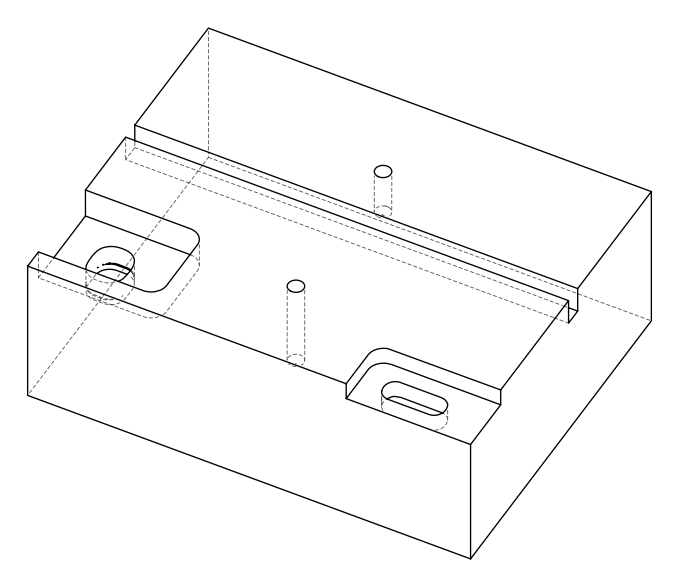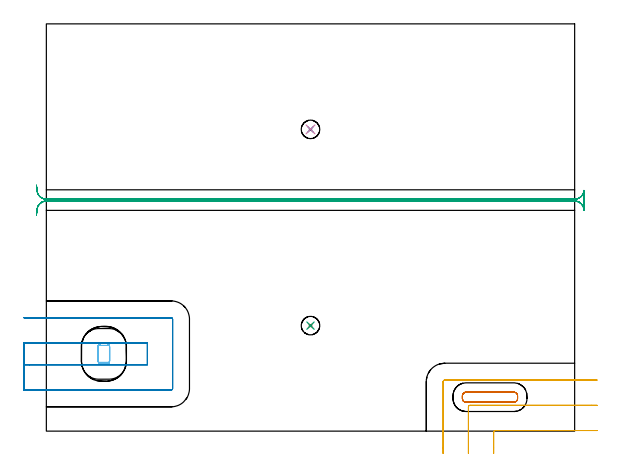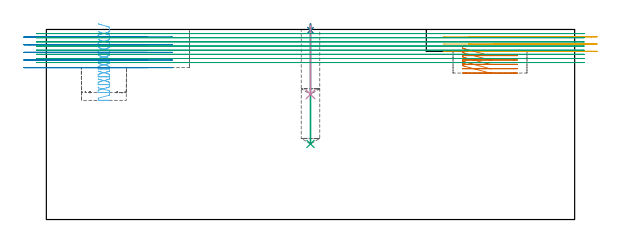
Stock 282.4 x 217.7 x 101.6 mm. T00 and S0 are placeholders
(PLAN: 9 operations, 5 tool changes, 19 min)
(1 SPOT_DRILL | STEP1POCKET | NXT0321_9005460120000 | 0.03 min | 2 mm3)
(2 SPOT_DRILL_1 | STEP1POCKET_1 | NXT0321_9005460120000 | 0.03 min | 1 mm3)
(3 DRILL_BLIND_HOLE_INTO_CENTER | STEP1POCKET | UGT0301_494 | 0.25 min | 4546 mm3)
(4 DRILL_BLIND_HOLE_INTO_CENTER_1 | STEP1POCKET_1 | UGT0301_494 | 0.15 min | 2510 mm3)
(5 MILL_CORNER_NOTCH_RECTANGULAR | CORNER_NOTCH_RECTANGULAR | UGT0201_100 | Follow Part, ap 4.5, ae 75% | 1.89 min | 33438 mm3)
(6 MILL_RECTANGULAR_POCKET | POCKET_RECTANGULAR_STRAIGHT | UGT0201_100 | Follow Part, ap 4.5, ae 75% | 1.59 min | 22758 mm3)
(7 MILL_RECTANGULAR_POCKET_1 | POCKET_RECTANGULAR_STRAIGHT_1 | NXT0201_013 | Follow Part, ap 2.5, ae 75% | 1.1 min | 6539 mm3)
(8 MILL_SLOT | SLOT_PARTIAL_RECTANGULAR | UGT0201_100 | Follow Part, ap 4.5, ae 75% | 4.04 min | 75178 mm3)
(9 MILL_RECTANGULAR_SLOT | SLOT_RECTANGULAR | NXT0201_013 | Follow Part, ap 2.5, ae 75% | 9.89 min | 54978 mm3)
(TOOL NXT0321_9005460120000 | NC Spot Drill, 142deg, 12mm, Carbide, Uncoated | D12 PA142 FL30 Z2)
(TOOL UGT0301_494 | Carbide Drill 9.9 mm | D9.9 PA118 FL87 Z2)
(TOOL UGT0201_100 | End Mill 18 mm | D18 FL22 Z2)
(TOOL NXT0201_013 | ENDMILL 10mm | D10 FL30 Z4)
(OP 1 SPOT_DRILL)
G17 G21 G94 G90
T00 M6
G54
G17 G0 G90 X141.2 Y56.4 S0 M3
G43 Z111.6 H0
G94 G81 G98 Z101.174 F250. R104.6
G80
M5
M2
(OP 2 SPOT_DRILL_1)
G17 G21 G94 G90
T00 M6
G54
G17 G0 G90 X141.2 Y161.3 S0 M3
G43 Z111.6 H0
G94 G81 G98 Z101.174 F250. R104.6
G80
M5
M2
(OP 3 DRILL_BLIND_HOLE_INTO_CENTER)
G17 G21 G94 G90
T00 M6
G54
G17 G0 G90 X141.2 Y56.4 S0 M3
G43 Z111.6 H0
G94 G81 G98 Z40.4 F250. R103.6
G80
M5
M2
(OP 4 DRILL_BLIND_HOLE_INTO_CENTER_1)
G17 G21 G94 G90
T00 M6
G54
G17 G0 G90 X141.2 Y161.3 S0 M3
G43 Z111.6 H0
G94 G81 G98 Z66.9 F250. R103.6
G80
M5
M2
(OP 5 MILL_CORNER_NOTCH_RECTANGULAR)
G17 G21 G94 G90
T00 M6
G54
G17 G0 G90 X294.4 Y0.3 S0 M3
G43 Z111.6 H0
Z97.7
G94 G1 X291.4 F250.
X239.996 F500.
G3 X239.1 Y-0.596 R0.9
G1 Y-9.
Y-12. F250.
G0 Z111.6
X294.4 Y13.8
Z97.7
G1 X291.4
X226.496 F500.
G3 X225.6 Y12.904 R0.9
G1 Y-9.
Y-12. F250.
G0 Z111.6
X294.4 Y27.3
Z97.7
G1 X291.4
X212.996 F500.
G3 X212.1 Y26.404 R0.9
G1 Y-9.
Y-12. F250.
G0 Z111.6
X294.4 Y0.3
Z93.8
G1 X291.4
X239.996 F500.
G3 X239.1 Y-0.596 R0.9
G1 Y-9.
Y-12. F250.
G0 Z111.6
X294.4 Y13.8
Z93.8
G1 X291.4
X226.496 F500.
G3 X225.6 Y12.904 R0.9
G1 Y-9.
Y-12. F250.
G0 Z111.6
X294.4 Y27.3
Z93.8
G1 X291.4
X212.996 F500.
G3 X212.1 Y26.404 R0.9
G1 Y-9.
Y-12. F250.
G0 Z111.6
X294.4 Y0.3
Z89.9
G1 X291.4
X239.996 F500.
G3 X239.1 Y-0.596 R0.9
G1 Y-9.
Y-12. F250.
G0 Z111.6
X294.4 Y13.8
Z89.9
G1 X291.4
X226.496 F500.
G3 X225.6 Y12.904 R0.9
G1 Y-9.
Y-12. F250.
G0 Z111.6
X294.4 Y27.3
Z89.9
G1 X291.4
X212.996 F500.
G3 X212.1 Y26.404 R0.9
G1 Y-9.
Y-12. F250.
G0 Z111.6
M5
M2
(OP 6 MILL_RECTANGULAR_POCKET)
G17 G21 G94 G90
T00 M6
G54
G17 G0 G90 X27.879 Y36.716 S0 M3
G43 Z111.6 H0
Z104.6
G94 G1 X27.9 Y36.665 Z104.585 F250.
X28.101 Y36.36 Z104.487
X28.36 Y36.101 Z104.389
X28.665 Y35.9 Z104.291
X29.005 Y35.764 Z104.193
X29.366 Y35.7 Z104.095
X32.134 Z103.353
X32.495 Y35.764 Z103.255
X32.835 Y35.9 Z103.157
X33.14 Y36.101 Z103.059
X33.399 Y36.36 Z102.961
X33.6 Y36.665 Z102.863
X33.736 Y37.005 Z102.765
X33.8 Y37.366 Z102.666
Y45.234 Z100.558
X33.763 Y45.487 Z100.49
X33.686 Y45.745 Z100.418
X33.535 Y46.049 Z100.327
X33.33 Y46.32 Z100.236
X33.078 Y46.548 Z100.144
X32.788 Y46.724 Z100.053
X32.469 Y46.843 Z99.962
X32.134 Y46.9 Z99.871
X29.366 Z99.129
X29.005 Y46.836 Z99.031
X28.665 Y46.7 Z98.933
X28.36 Y46.499 Z98.835
X28.101 Y46.24 Z98.737
X27.9 Y45.935 Z98.639
X27.764 Y45.595 Z98.541
X27.7 Y45.234 Z98.443
Y45.1 Z98.407
Y41.3 Z97.389
Y37.5 F500.
G3 X29.5 Y35.7 R1.8
G1 X32.
G3 X33.8 Y37.5 R1.8
G1 Y45.1
G3 X32. Y46.9 R1.8
G1 X29.5
G3 X27.7 Y45.1 R1.8
G1 Y41.3
Y40.3
G0 X27.879 Y36.717 Z100.389
G1 X27.9 Y36.665 Z100.374 F250.
X28.101 Y36.36 Z100.276
X28.36 Y36.101 Z100.178
X28.665 Y35.9 Z100.08
X29.005 Y35.764 Z99.982
X29.366 Y35.7 Z99.884
X32.134 Z99.142
X32.495 Y35.764 Z99.044
X32.835 Y35.9 Z98.946
X33.14 Y36.101 Z98.848
X33.399 Y36.36 Z98.75
X33.6 Y36.665 Z98.651
X33.736 Y37.005 Z98.553
X33.8 Y37.366 Z98.455
Y45.234 Z96.347
X33.755 Y45.523 Z96.269
X33.664 Y45.8 Z96.19
X33.529 Y46.059 Z96.112
X33.37 Y46.276 Z96.04
X33.113 Y46.521 Z95.945
X32.814 Y46.711 Z95.85
X32.484 Y46.839 Z95.755
X32.134 Y46.9 Z95.66
X29.366 Z94.918
X29.005 Y46.836 Z94.82
X28.665 Y46.7 Z94.722
X28.36 Y46.499 Z94.624
X28.101 Y46.24 Z94.526
X27.9 Y45.935 Z94.428
X27.764 Y45.595 Z94.33
X27.7 Y45.234 Z94.232
Y45.1 Z94.196
Y41.3 Z93.178
Y37.5 F500.
G3 X29.5 Y35.7 R1.8
G1 X32.
G3 X33.8 Y37.5 R1.8
G1 Y45.1
G3 X32. Y46.9 R1.8
G1 X29.5
G3 X27.7 Y45.1 R1.8
G1 Y41.3
Y40.3
G0 X27.879 Y36.717 Z96.178
G1 X27.9 Y36.665 Z96.163 F250.
X28.101 Y36.36 Z96.065
X28.36 Y36.101 Z95.967
X28.665 Y35.9 Z95.868
X29.005 Y35.764 Z95.77
X29.366 Y35.7 Z95.672
X32.134 Z94.931
X32.495 Y35.764 Z94.832
X32.835 Y35.9 Z94.734
X33.14 Y36.101 Z94.636
X33.399 Y36.36 Z94.538
X33.6 Y36.665 Z94.44
X33.736 Y37.005 Z94.342
X33.8 Y37.366 Z94.244
Y45.234 Z92.136
X33.736 Y45.595 Z92.038
X33.6 Y45.935 Z91.939
X33.399 Y46.24 Z91.841
X33.14 Y46.499 Z91.743
X32.835 Y46.7 Z91.645
X32.495 Y46.836 Z91.547
X32.134 Y46.9 Z91.449
X29.366 Z90.707
X29.005 Y46.836 Z90.609
X28.665 Y46.7 Z90.511
X28.36 Y46.499 Z90.413
X28.101 Y46.24 Z90.315
X27.9 Y45.935 Z90.217
X27.764 Y45.595 Z90.119
X27.7 Y45.234 Z90.021
Y41.3 Z88.967
Y37.5 F500.
G3 X29.5 Y35.7 R1.8
G1 X32.
G3 X33.8 Y37.5 R1.8
G1 Y45.1
G3 X32. Y46.9 R1.8
G1 X29.5
G3 X27.7 Y45.1 R1.8
G1 Y41.3
Y40.3
G0 X27.879 Y36.717 Z91.967
G1 X27.9 Y36.665 Z91.952 F250.
X28.101 Y36.36 Z91.854
X28.36 Y36.101 Z91.755
X28.665 Y35.9 Z91.657
X29.005 Y35.764 Z91.559
X29.366 Y35.7 Z91.461
X32.134 Z90.719
X32.495 Y35.764 Z90.621
X32.835 Y35.9 Z90.523
X33.14 Y36.101 Z90.425
X33.399 Y36.36 Z90.327
X33.6 Y36.665 Z90.229
X33.736 Y37.005 Z90.131
X33.8 Y37.366 Z90.033
Y45.234 Z87.925
X33.736 Y45.595 Z87.826
X33.6 Y45.935 Z87.728
X33.399 Y46.24 Z87.63
X33.14 Y46.499 Z87.532
X32.835 Y46.7 Z87.434
X32.495 Y46.836 Z87.336
X32.134 Y46.9 Z87.238
X29.366 Z86.496
X29.005 Y46.836 Z86.398
X28.665 Y46.7 Z86.3
X28.36 Y46.499 Z86.202
X28.101 Y46.24 Z86.104
X27.9 Y45.935 Z86.006
X27.764 Y45.595 Z85.908
X27.7 Y45.234 Z85.81
Y41.3 Z84.756
Y37.5 F500.
G3 X29.5 Y35.7 R1.8
G1 X32.
G3 X33.8 Y37.5 R1.8
G1 Y45.1
G3 X32. Y46.9 R1.8
G1 X29.5
G3 X27.7 Y45.1 R1.8
G1 Y41.3
Y40.3
G0 X27.879 Y36.717 Z87.756
G1 X27.9 Y36.665 Z87.741 F250.
X28.101 Y36.36 Z87.642
X28.36 Y36.101 Z87.544
X28.665 Y35.9 Z87.446
X29.005 Y35.764 Z87.348
X29.366 Y35.7 Z87.25
X32.134 Z86.508
X32.495 Y35.764 Z86.41
X32.835 Y35.9 Z86.312
X33.14 Y36.101 Z86.214
X33.399 Y36.36 Z86.116
X33.6 Y36.665 Z86.018
X33.736 Y37.005 Z85.92
X33.8 Y37.366 Z85.822
Y45.234 Z83.713
X33.736 Y45.595 Z83.615
X33.6 Y45.935 Z83.517
X33.399 Y46.24 Z83.419
X33.14 Y46.499 Z83.321
X32.835 Y46.7 Z83.223
X32.495 Y46.836 Z83.125
X32.134 Y46.9 Z83.027
X29.366 Z82.285
X29.005 Y46.836 Z82.187
X28.665 Y46.7 Z82.089
X28.36 Y46.499 Z81.991
X28.101 Y46.24 Z81.893
X27.9 Y45.935 Z81.795
X27.764 Y45.595 Z81.697
X27.7 Y45.234 Z81.599
Y41.3 Z80.544
Y37.5 F500.
G3 X29.5 Y35.7 R1.8
G1 X32.
G3 X33.8 Y37.5 R1.8
G1 Y45.1
G3 X32. Y46.9 R1.8
G1 X29.5
G3 X27.7 Y45.1 R1.8
G1 Y41.3
Y40.3
G0 X27.879 Y36.717 Z83.544
G1 X27.9 Y36.665 Z83.529 F250.
X28.101 Y36.36 Z83.431
X28.36 Y36.101 Z83.333
X28.665 Y35.9 Z83.235
X29.005 Y35.764 Z83.137
X29.366 Y35.7 Z83.039
X32.134 Z82.297
X32.495 Y35.764 Z82.199
X32.835 Y35.9 Z82.101
X33.14 Y36.101 Z82.003
X33.399 Y36.36 Z81.905
X33.6 Y36.665 Z81.807
X33.736 Y37.005 Z81.709
X33.8 Y37.366 Z81.611
Y45.234 Z79.502
X33.736 Y45.595 Z79.404
X33.6 Y45.935 Z79.306
X33.399 Y46.24 Z79.208
X33.14 Y46.499 Z79.11
X32.835 Y46.7 Z79.012
X32.495 Y46.836 Z78.914
X32.134 Y46.9 Z78.816
X29.366 Z78.074
X29.005 Y46.836 Z77.976
X28.665 Y46.7 Z77.878
X28.36 Y46.499 Z77.78
X28.101 Y46.24 Z77.682
X27.9 Y45.935 Z77.584
X27.764 Y45.595 Z77.486
X27.7 Y45.234 Z77.387
Y41.3 Z76.333
Y37.5 F500.
G3 X29.5 Y35.7 R1.8
G1 X32.
G3 X33.8 Y37.5 R1.8
G1 Y45.1
G3 X32. Y46.9 R1.8
G1 X29.5
G3 X27.7 Y45.1 R1.8
G1 Y41.3
Y40.3
G0 X27.879 Y36.717 Z79.333
G1 X27.9 Y36.665 Z79.318 F250.
X28.101 Y36.36 Z79.22
X28.36 Y36.101 Z79.122
X28.665 Y35.9 Z79.024
X29.005 Y35.764 Z78.926
X29.366 Y35.7 Z78.828
X32.134 Z78.086
X32.495 Y35.764 Z77.988
X32.835 Y35.9 Z77.89
X33.14 Y36.101 Z77.792
X33.399 Y36.36 Z77.694
X33.6 Y36.665 Z77.596
X33.736 Y37.005 Z77.498
X33.8 Y37.366 Z77.4
Y45.234 Z75.291
X33.736 Y45.595 Z75.193
X33.6 Y45.935 Z75.095
X33.399 Y46.24 Z74.997
X33.14 Y46.499 Z74.899
X32.835 Y46.7 Z74.801
X32.495 Y46.836 Z74.703
X32.134 Y46.9 Z74.605
X29.366 Z73.863
X29.005 Y46.836 Z73.765
X28.665 Y46.7 Z73.667
X28.36 Y46.499 Z73.569
X28.101 Y46.24 Z73.471
X27.9 Y45.935 Z73.373
X27.764 Y45.595 Z73.274
X27.7 Y45.234 Z73.176
Y41.3 Z72.122
Y37.5 F500.
G3 X29.5 Y35.7 R1.8
G1 X32.
G3 X33.8 Y37.5 R1.8
G1 Y45.1
G3 X32. Y46.9 R1.8
G1 X29.5
G3 X27.7 Y45.1 R1.8
G1 Y41.3
Y40.3
G0 X27.879 Y36.717 Z75.122
G1 X27.9 Y36.665 Z75.107 F250.
X28.101 Y36.36 Z75.009
X28.36 Y36.101 Z74.911
X28.665 Y35.9 Z74.813
X29.005 Y35.764 Z74.715
X29.366 Y35.7 Z74.617
X32.134 Z73.875
X32.495 Y35.764 Z73.777
X32.835 Y35.9 Z73.679
X33.14 Y36.101 Z73.581
X33.399 Y36.36 Z73.483
X33.6 Y36.665 Z73.385
X33.736 Y37.005 Z73.287
X33.8 Y37.366 Z73.188
Y45.234 Z71.08
X33.736 Y45.595 Z70.982
X33.6 Y45.935 Z70.884
X33.399 Y46.24 Z70.786
X33.14 Y46.499 Z70.688
X32.835 Y46.7 Z70.59
X32.495 Y46.836 Z70.492
X32.134 Y46.9 Z70.394
X29.366 Z69.652
X29.005 Y46.836 Z69.554
X28.665 Y46.7 Z69.456
X28.36 Y46.499 Z69.358
X28.101 Y46.24 Z69.26
X27.9 Y45.935 Z69.161
X27.764 Y45.595 Z69.063
X27.7 Y45.234 Z68.965
Y41.3 Z67.911
Y37.5 F500.
G3 X29.5 Y35.7 R1.8
G1 X32.
G3 X33.8 Y37.5 R1.8
G1 Y45.1
G3 X32. Y46.9 R1.8
G1 X29.5
G3 X27.7 Y45.1 R1.8
G1 Y41.3
Y40.3
G0 X27.777 Y38.781 Z70.911
G1 Y37.768 Z70.64 F250.
X27.786 Y37.509 Z70.57
X27.803 Y37.275 Z70.507
X27.841 Y37.076 Z70.453
X27.894 Y36.904 Z70.405
X27.955 Y36.765 Z70.364
X33.547 Y36.768 Z68.866
X33.578 Y36.824 Z68.849
X33.604 Y36.898 Z68.828
X33.697 Y37.277 Z68.723
X33.714 Y37.509 Z68.661
X33.723 Y37.768 Z68.591
Y42.478 Z67.329
X33.728 Y45.42 Z66.541
X33.548 Y45.828 Z66.421
X33.541 Y45.834 Z66.419
X27.953 Y45.832 Z64.921
X27.841 Y45.524 Z64.833
X27.803 Y45.325 Z64.779
X27.786 Y45.091 Z64.716
X27.777 Y44.832 Z64.647
Y41.299 Z63.7
Y37.768 F500.
G3 X27.955 Y36.765 R2.17
G1 X33.547 Y36.768
X33.578 Y36.824
X33.604 Y36.898
X33.697 Y37.277
X33.714 Y37.509
X33.723 Y37.768
Y42.478
X33.728 Y45.42
X33.548 Y45.828
X33.541 Y45.834
X27.953 Y45.832
X27.841 Y45.524
X27.803 Y45.325
X27.786 Y45.091
X27.777 Y44.832
Y41.299
Y40.299
G0 Z111.6
M5
M2
(OP 7 MILL_RECTANGULAR_POCKET_1)
G17 G21 G94 G90
T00 M6
G54
G17 G0 G90 X223.871 Y20.749 S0 M3
G43 Z111.6 H0
Z92.95
G94 G1 X223.781 Y20.733 Z92.925 F250.
X223.421 Y20.59 Z92.821
X223.097 Y20.377 Z92.718
X222.823 Y20.103 Z92.614
X222.61 Y19.779 Z92.51
X222.467 Y19.419 Z92.406
X222.4 Y19.038 Z92.302
Y17.262 Z91.827
X222.467 Y16.881 Z91.723
X222.61 Y16.521 Z91.619
X222.823 Y16.197 Z91.515
X223.097 Y15.923 Z91.411
X223.421 Y15.71 Z91.308
X223.781 Y15.567 Z91.204
X224.162 Y15.5 Z91.1
X237.15 Z87.62
X250. F500.
G3 X251.9 Y17.4 R1.9
G1 Y18.9
G3 X250. Y20.8 R1.9
G1 X224.3
G3 X222.4 Y18.9 R1.9
G1 Y17.4
G3 X224.3 Y15.5 R1.9
G1 X237.15
X238.15
G0 X223.871 Y20.749 Z90.62
G1 X223.781 Y20.733 Z90.595 F250.
X223.421 Y20.59 Z90.491
X223.097 Y20.377 Z90.388
X222.823 Y20.103 Z90.284
X222.61 Y19.779 Z90.18
X222.467 Y19.419 Z90.076
X222.4 Y19.038 Z89.972
Y17.262 Z89.497
X222.467 Y16.881 Z89.393
X222.61 Y16.521 Z89.289
X222.823 Y16.197 Z89.185
X223.097 Y15.923 Z89.081
X223.421 Y15.71 Z88.978
X223.781 Y15.567 Z88.874
X224.162 Y15.5 Z88.77
X237.15 Z85.29
X250. F500.
G3 X251.9 Y17.4 R1.9
G1 Y18.9
G3 X250. Y20.8 R1.9
G1 X224.3
G3 X222.4 Y18.9 R1.9
G1 Y17.4
G3 X224.3 Y15.5 R1.9
G1 X237.15
X238.15
G0 X223.871 Y20.749 Z88.29
G1 X223.781 Y20.733 Z88.265 F250.
X223.421 Y20.59 Z88.161
X223.097 Y20.377 Z88.058
X222.823 Y20.103 Z87.954
X222.61 Y19.779 Z87.85
X222.467 Y19.419 Z87.746
X222.4 Y19.038 Z87.642
Y17.262 Z87.167
X222.467 Y16.881 Z87.063
X222.61 Y16.521 Z86.959
X222.823 Y16.197 Z86.855
X223.097 Y15.923 Z86.751
X223.421 Y15.71 Z86.648
X223.781 Y15.567 Z86.544
X224.162 Y15.5 Z86.44
X237.15 Z82.96
X250. F500.
G3 X251.9 Y17.4 R1.9
G1 Y18.9
G3 X250. Y20.8 R1.9
G1 X224.3
G3 X222.4 Y18.9 R1.9
G1 Y17.4
G3 X224.3 Y15.5 R1.9
G1 X237.15
X238.15
G0 X223.871 Y20.749 Z85.96
G1 X223.781 Y20.733 Z85.935 F250.
X223.421 Y20.59 Z85.831
X223.097 Y20.377 Z85.728
X222.823 Y20.103 Z85.624
X222.61 Y19.779 Z85.52
X222.467 Y19.419 Z85.416
X222.4 Y19.038 Z85.313
Y17.262 Z84.837
X222.467 Y16.881 Z84.733
X222.61 Y16.521 Z84.629
X222.823 Y16.197 Z84.525
X223.097 Y15.923 Z84.421
X223.421 Y15.71 Z84.318
X223.781 Y15.567 Z84.214
X224.162 Y15.5 Z84.11
X237.15 Z80.63
X250. F500.
G3 X251.9 Y17.4 R1.9
G1 Y18.9
G3 X250. Y20.8 R1.9
G1 X224.3
G3 X222.4 Y18.9 R1.9
G1 Y17.4
G3 X224.3 Y15.5 R1.9
G1 X237.15
X238.15
G0 X223.871 Y20.749 Z83.63
G1 X223.781 Y20.733 Z83.605 F250.
X223.421 Y20.59 Z83.501
X223.097 Y20.377 Z83.398
X222.823 Y20.103 Z83.294
X222.61 Y19.779 Z83.19
X222.467 Y19.419 Z83.086
X222.4 Y19.038 Z82.983
Y17.262 Z82.507
X222.467 Y16.881 Z82.403
X222.61 Y16.521 Z82.299
X222.823 Y16.197 Z82.195
X223.097 Y15.923 Z82.091
X223.421 Y15.71 Z81.988
X223.781 Y15.567 Z81.884
X224.162 Y15.5 Z81.78
X237.15 Z78.3
X250. F500.
G3 X251.9 Y17.4 R1.9
G1 Y18.9
G3 X250. Y20.8 R1.9
G1 X224.3
G3 X222.4 Y18.9 R1.9
G1 Y17.4
G3 X224.3 Y15.5 R1.9
G1 X237.15
X238.15
G0 Z111.6
M5
M2
(OP 8 MILL_SLOT)
G17 G21 G94 G90
T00 M6
G54
G17 G0 G90 X-12. Y35.5 S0 M3
G43 Z111.6 H0
Z97.52
G94 G1 X-9. F250.
X54. F500.
Y47.1
X-9.
X-12. F250.
Y22.
X-9.
X66.7 F500.
G3 X67.5 Y22.8 R0.8
G1 Y59.8
G3 X66.7 Y60.6 R0.8
G1 X-9.
X-12. F250.
G0 Y35.5 Z93.44
G1 X-9.
X54. F500.
Y47.1
X-9.
X-12. F250.
Y22.
X-9.
X66.7 F500.
G3 X67.5 Y22.8 R0.8
G1 Y59.8
G3 X66.7 Y60.6 R0.8
G1 X-9.
X-12. F250.
G0 Y35.5 Z89.36
G1 X-9.
X54. F500.
Y47.1
X-9.
X-12. F250.
Y22.
X-9.
X66.7 F500.
G3 X67.5 Y22.8 R0.8
G1 Y59.8
G3 X66.7 Y60.6 R0.8
G1 X-9.
X-12. F250.
G0 Y35.5 Z85.28
G1 X-9.
X54. F500.
Y47.1
X-9.
X-12. F250.
Y22.
X-9.
X66.7 F500.
G3 X67.5 Y22.8 R0.8
G1 Y59.8
G3 X66.7 Y60.6 R0.8
G1 X-9.
X-12. F250.
G0 Y35.5 Z81.2
G1 X-9.
X54. F500.
Y47.1
X-9.
X-12. F250.
Y22.
X-9.
X66.7 F500.
G3 X67.5 Y22.8 R0.8
G1 Y59.8
G3 X66.7 Y60.6 R0.8
G1 X-9.
X-12. F250.
G0 Z111.6
M5
M2
(OP 9 MILL_RECTANGULAR_SLOT)
G17 G21 G94 G90
T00 M6
G54
G17 G0 G90 X-5.298 Y115.565 S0 M3
G43 Z111.6 H0
Z99.387
G94 G1 X-4.97 Y118.547 F250.
G2 X0. Y123. R5. F500.
G1 X282.4
G2 X287.39 Y118.316 R5.
G1 X287.4
Y128.684
X287.39
G2 X282.4 Y124. R5.
G1 X0.
G2 X-4.97 Y128.453 R5.
G1 X-5.298 Y131.435 F250.
G0 Y115.565 Z97.175
G1 X-4.97 Y118.547
G2 X0. Y123. R5. F500.
G1 X282.4
G2 X287.39 Y118.316 R5.
G1 X287.4
Y128.684
X287.39
G2 X282.4 Y124. R5.
G1 X0.
G2 X-4.97 Y128.453 R5.
G1 X-5.298 Y131.435 F250.
G0 Y115.565 Z94.962
G1 X-4.97 Y118.547
G2 X0. Y123. R5. F500.
G1 X282.4
G2 X287.39 Y118.316 R5.
G1 X287.4
Y128.684
X287.39
G2 X282.4 Y124. R5.
G1 X0.
G2 X-4.97 Y128.453 R5.
G1 X-5.298 Y131.435 F250.
G0 Y115.565 Z92.75
G1 X-4.97 Y118.547
G2 X0. Y123. R5. F500.
G1 X282.4
G2 X287.39 Y118.316 R5.
G1 X287.4
Y128.684
X287.39
G2 X282.4 Y124. R5.
G1 X0.
G2 X-4.97 Y128.453 R5.
G1 X-5.298 Y131.435 F250.
G0 Y115.565 Z90.537
G1 X-4.97 Y118.547
G2 X0. Y123. R5. F500.
G1 X282.4
G2 X287.39 Y118.316 R5.
G1 X287.4
Y128.684
X287.39
G2 X282.4 Y124. R5.
G1 X0.
G2 X-4.97 Y128.453 R5.
G1 X-5.298 Y131.435 F250.
G0 Y115.565 Z88.325
G1 X-4.97 Y118.547
G2 X0. Y123. R5. F500.
G1 X282.4
G2 X287.39 Y118.316 R5.
G1 X287.4
Y128.684
X287.39
G2 X282.4 Y124. R5.
G1 X0.
G2 X-4.97 Y128.453 R5.
G1 X-5.298 Y131.435 F250.
G0 Y115.565 Z86.112
G1 X-4.97 Y118.547
G2 X0. Y123. R5. F500.
G1 X282.4
G2 X287.39 Y118.316 R5.
G1 X287.4
Y128.684
X287.39
G2 X282.4 Y124. R5.
G1 X0.
G2 X-4.97 Y128.453 R5.
G1 X-5.298 Y131.435 F250.
G0 Y115.565 Z83.9
G1 X-4.97 Y118.547
G2 X0. Y123. R5. F500.
G1 X282.4
G2 X287.39 Y118.316 R5.
G1 X287.4
Y128.684
X287.39
G2 X282.4 Y124. R5.
G1 X0.
G2 X-4.97 Y128.453 R5.
G1 X-5.298 Y131.435 F250.
G0 Z111.6
M5
M2
